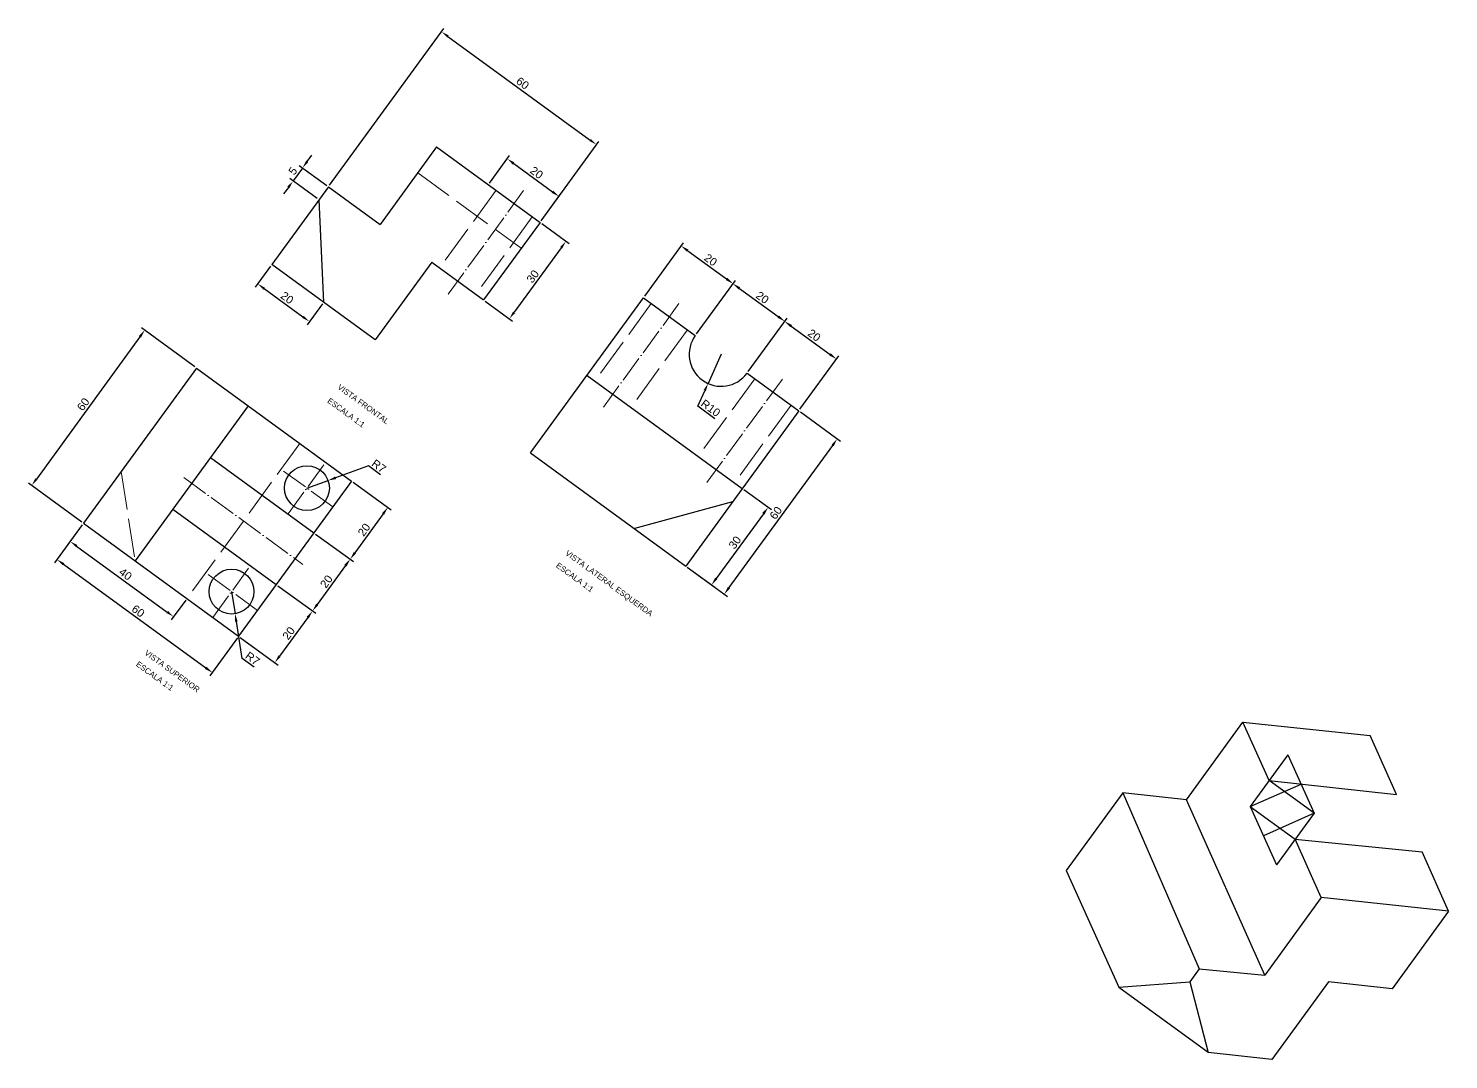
# Model space of a CAD drawing. Header units: millimetres. Extents: x 389 to 2146, y -1506 to -219.
# Drawn here: x 1702.6 to 2146.3, y -1506.3 to -1184.2 of the extents above; entities that cross this region are included whole.
import ezdxf

# ---------------------------------------------------------------- set-up
doc = ezdxf.new("R2010")
doc.units = ezdxf.units.MM
doc.linetypes.add('ACAD_ISO02W100', pattern=[15, 12, -3])
doc.linetypes.add('ACAD_ISO04W100', pattern=[30, 24, -3, 0, -3])
for name, color, linetype, lineweight in [('1-linha continua', 5, 'Continuous', 30), ('2-projeção', 4, 'ACAD_ISO02W100', 15), ('3-eixo', 2, 'ACAD_ISO04W100', 15)]:
    doc.layers.add(name, color=color, linetype=linetype, lineweight=lineweight)
doc.layers.add('4-cotas', color=1, linetype='Continuous')
doc.layers.add('5-texto', color=6, linetype='Continuous')
doc.styles.get("Standard").update_dxf_attribs({"font": 'arial.ttf'})
doc.dimstyles.new('a1', dxfattribs={"dimtxt": 2.5, "dimasz": 2.5, "dimexe": 1.25, "dimexo": 0.625, "dimtad": 1, "dimtoh": 1, "dimtxsty": 'Standard', "dimcen": 2.5, "dimclrd": 256, "dimclre": 256, "dimclrt": 30, "dimadec": 0, "dimazin": 0, "dimtfac": 1, "dimtmove": 0, "dimatfit": 3, "dimfxl": 1, "dimlwd": -1, "dimlwe": -1, "dimarcsym": 0})

# ---------------------------------------------------------------- blocks, each defined once
blk = doc.blocks.new('*D36')
at = {"layer": '4-cotas', "ltscale": 0.35, "transparency": 16777216}
for p, q in [((1846.66, -1232.47), (1852.91, -1223.88)), ((1854.2, -1226.36), (1866.32, -1235.19)), ((1862.82, -1244.24), (1869.08, -1235.66))]:
    blk.add_line(p, q, dxfattribs=at)
for points in [[(1854.44, -1226.03), (1853.95, -1226.7), (1852.18, -1224.89)], [(1866.57, -1234.86), (1866.08, -1235.53), (1868.34, -1236.67)]]:
    blk.add_solid(points, dxfattribs=at)
at = {"layer": 'Defpoints', "color": 0, "ltscale": 0.35, "transparency": 16777216}
for p in [(1846.29, -1232.97), (1868.34, -1236.67), (1862.46, -1244.75)]:
    blk.add_point(p, dxfattribs=at)
at = {"layer": '4-cotas', "color": 30, "ltscale": 0.35, "transparency": 16777216, "insert": (1861.38, -1229.24), "char_height": 2.5, "attachment_point": 5, "rotation": 323.9294}
blk.add_mtext('20', dxfattribs=at)
blk = doc.blocks.new('*D38')
at = {"layer": '4-cotas', "ltscale": 0.35, "transparency": 16777216}
for p, q in [((1862.96, -1245.12), (1871.55, -1251.37)), ((1869.07, -1252.66), (1854.35, -1272.86)), ((1845.3, -1269.37), (1853.88, -1275.62))]:
    blk.add_line(p, q, dxfattribs=at)
for points in [[(1868.73, -1252.41), (1869.4, -1252.9), (1870.54, -1250.64)], [(1854.01, -1272.62), (1854.68, -1273.11), (1852.87, -1274.89)]]:
    blk.add_solid(points, dxfattribs=at)
at = {"layer": 'Defpoints', "color": 0, "ltscale": 0.35, "transparency": 16777216}
for p in [(1862.46, -1244.75), (1844.79, -1269), (1852.87, -1274.89)]:
    blk.add_point(p, dxfattribs=at)
at = {"layer": '4-cotas', "color": 30, "ltscale": 0.35, "transparency": 16777216, "insert": (1860.17, -1261.64), "char_height": 2.5, "attachment_point": 5, "rotation": 53.9294}
blk.add_mtext('30', dxfattribs=at)
blk = doc.blocks.new('*D41')
at = {"layer": '4-cotas', "ltscale": 0.35, "transparency": 16777216}
for p, q in [((1778.26, -1258.42), (1773.48, -1264.99)), ((1776.24, -1265.45), (1788.36, -1274.29)), ((1794.43, -1270.2), (1789.64, -1276.77))]:
    blk.add_line(p, q, dxfattribs=at)
for points in [[(1776.48, -1265.12), (1775.99, -1265.79), (1774.21, -1263.98)], [(1788.61, -1273.95), (1788.11, -1274.62), (1790.38, -1275.76)]]:
    blk.add_solid(points, dxfattribs=at)
at = {"layer": 'Defpoints', "color": 0, "ltscale": 0.35, "transparency": 16777216}
for p in [(1778.63, -1257.92), (1794.8, -1269.69), (1790.38, -1275.76)]:
    blk.add_point(p, dxfattribs=at)
at = {"layer": '4-cotas', "color": 30, "ltscale": 0.35, "transparency": 16777216, "insert": (1783.42, -1268.33), "char_height": 2.5, "attachment_point": 5, "rotation": 323.9294}
blk.add_mtext('20', dxfattribs=at)
blk = doc.blocks.new('*D43')
at = {"layer": '4-cotas', "ltscale": 0.35, "transparency": 16777216}
for p, q in [((1719.38, -1339.25), (1710.77, -1351.07)), ((1713.53, -1351.54), (1757.99, -1383.92)), ((1767.88, -1374.58), (1759.27, -1386.4))]:
    blk.add_line(p, q, dxfattribs=at)
for points in [[(1713.78, -1351.2), (1713.28, -1351.87), (1711.51, -1350.06)], [(1758.23, -1383.58), (1757.74, -1384.26), (1760.01, -1385.39)]]:
    blk.add_solid(points, dxfattribs=at)
at = {"layer": 'Defpoints', "color": 0, "ltscale": 0.35, "transparency": 16777216}
for p in [(1719.75, -1338.75), (1768.25, -1374.08), (1760.01, -1385.39)]:
    blk.add_point(p, dxfattribs=at)
at = {"layer": '4-cotas', "color": 30, "ltscale": 0.35, "transparency": 16777216, "insert": (1736.88, -1366.19), "char_height": 2.5, "attachment_point": 5, "rotation": 323.9294}
blk.add_mtext('60', dxfattribs=at)
blk = doc.blocks.new('*D44')
at = {"layer": '4-cotas', "ltscale": 0.35, "transparency": 16777216}
for p, q in [((1719.38, -1339.25), (1714.9, -1345.42)), ((1717.65, -1345.88), (1745.94, -1366.49)), ((1751.72, -1362.8), (1747.23, -1368.97))]:
    blk.add_line(p, q, dxfattribs=at)
for points in [[(1717.9, -1345.54), (1717.41, -1346.22), (1715.63, -1344.41)], [(1746.19, -1366.15), (1745.7, -1366.82), (1747.96, -1367.96)]]:
    blk.add_solid(points, dxfattribs=at)
at = {"layer": 'Defpoints', "color": 0, "ltscale": 0.35, "transparency": 16777216}
for p in [(1719.75, -1338.75), (1752.08, -1362.3), (1747.96, -1367.96)]:
    blk.add_point(p, dxfattribs=at)
at = {"layer": '4-cotas', "color": 30, "ltscale": 0.35, "transparency": 16777216, "insert": (1732.92, -1354.65), "char_height": 2.5, "attachment_point": 5, "rotation": 323.9294}
blk.add_mtext('40', dxfattribs=at)
blk = doc.blocks.new('*D47')
at = {"layer": '4-cotas', "ltscale": 0.35, "transparency": 16777216}
for p, q in [((1754.57, -1289.88), (1737.9, -1277.74)), ((1737.44, -1280.5), (1705.06, -1324.95)), ((1719.25, -1338.38), (1702.58, -1326.24))]:
    blk.add_line(p, q, dxfattribs=at)
for points in [[(1737.1, -1280.25), (1737.78, -1280.74), (1738.91, -1278.48)], [(1704.72, -1324.71), (1705.4, -1325.2), (1703.59, -1326.97)]]:
    blk.add_solid(points, dxfattribs=at)
at = {"layer": 'Defpoints', "color": 0, "ltscale": 0.35, "transparency": 16777216}
for p in [(1755.08, -1290.25), (1703.59, -1326.97), (1719.75, -1338.75)]:
    blk.add_point(p, dxfattribs=at)
at = {"layer": '4-cotas', "color": 30, "ltscale": 0.35, "transparency": 16777216, "insert": (1719.71, -1301.6), "char_height": 2.5, "attachment_point": 5, "rotation": 53.9294}
blk.add_mtext('60', dxfattribs=at)
blk = doc.blocks.new('*D49')
at = {"layer": '4-cotas', "ltscale": 0.35, "transparency": 16777216}
for p, q in [((1804.08, -1325.95), (1815.9, -1334.55)), ((1813.42, -1335.84), (1804.58, -1347.96)), ((1792.31, -1342.11), (1804.12, -1350.72))]:
    blk.add_line(p, q, dxfattribs=at)
for points in [[(1813.08, -1335.59), (1813.75, -1336.08), (1814.89, -1333.82)], [(1804.25, -1347.72), (1804.92, -1348.21), (1803.11, -1349.98)]]:
    blk.add_solid(points, dxfattribs=at)
at = {"layer": 'Defpoints', "color": 0, "ltscale": 0.35, "transparency": 16777216}
for p in [(1803.58, -1325.58), (1791.8, -1341.74), (1803.11, -1349.98)]:
    blk.add_point(p, dxfattribs=at)
at = {"layer": '4-cotas', "color": 30, "ltscale": 0.35, "transparency": 16777216, "insert": (1807.46, -1340.78), "char_height": 2.5, "attachment_point": 5, "rotation": 53.9294}
blk.add_mtext('20', dxfattribs=at)
blk = doc.blocks.new('*D50')
at = {"layer": '4-cotas', "ltscale": 0.35, "transparency": 16777216}
for p, q in [((1792.31, -1342.11), (1804.12, -1350.72)), ((1801.64, -1352), (1792.81, -1364.13)), ((1780.53, -1358.28), (1792.35, -1366.88))]:
    blk.add_line(p, q, dxfattribs=at)
for points in [[(1801.3, -1351.76), (1801.98, -1352.25), (1803.11, -1349.98)], [(1792.47, -1363.88), (1793.14, -1364.37), (1791.34, -1366.15)]]:
    blk.add_solid(points, dxfattribs=at)
at = {"layer": 'Defpoints', "color": 0, "ltscale": 0.35, "transparency": 16777216}
for p in [(1791.8, -1341.74), (1780.03, -1357.91), (1791.34, -1366.15)]:
    blk.add_point(p, dxfattribs=at)
at = {"layer": '4-cotas', "color": 30, "ltscale": 0.35, "transparency": 16777216, "insert": (1795.69, -1356.95), "char_height": 2.5, "attachment_point": 5, "rotation": 53.9294}
blk.add_mtext('20', dxfattribs=at)
blk = doc.blocks.new('*D51')
at = {"layer": '4-cotas', "ltscale": 0.35, "transparency": 16777216}
for p, q in [((1780.53, -1358.28), (1792.35, -1366.88)), ((1789.86, -1368.17), (1781.03, -1380.29)), ((1768.76, -1374.44), (1780.57, -1383.05))]:
    blk.add_line(p, q, dxfattribs=at)
for points in [[(1789.53, -1367.92), (1790.2, -1368.41), (1791.34, -1366.15)], [(1780.7, -1380.05), (1781.37, -1380.54), (1779.56, -1382.31)]]:
    blk.add_solid(points, dxfattribs=at)
at = {"layer": 'Defpoints', "color": 0, "ltscale": 0.35, "transparency": 16777216}
for p in [(1780.03, -1357.91), (1768.25, -1374.08), (1779.56, -1382.31)]:
    blk.add_point(p, dxfattribs=at)
at = {"layer": '4-cotas', "color": 30, "ltscale": 0.35, "transparency": 16777216, "insert": (1783.91, -1373.11), "char_height": 2.5, "attachment_point": 5, "rotation": 53.9294}
blk.add_mtext('20', dxfattribs=at)
blk = doc.blocks.new('*D52')
at = {"layer": '4-cotas', "ltscale": 0.35, "transparency": 16777216}
for p, q in [((1808.86, -1320.86), (1798.55, -1324.56)), ((1812.62, -1323.6), (1808.86, -1320.86)), ((1789.61, -1327.77), (1796.19, -1325.41))]:
    blk.add_line(p, q, dxfattribs=at)
blk.add_solid([(1798.41, -1324.17), (1798.69, -1324.96), (1796.19, -1325.41)], dxfattribs=at)
at = {"layer": 'Defpoints', "color": 0, "ltscale": 0.35, "transparency": 16777216}
for p in [(1796.19, -1325.41), (1789.61, -1327.77)]:
    blk.add_point(p, dxfattribs=at)
at = {"layer": '4-cotas', "color": 30, "ltscale": 0.35, "transparency": 16777216, "insert": (1812.1, -1320.9), "char_height": 2.5, "attachment_point": 5, "rotation": 323.9294}
blk.add_mtext('R7', dxfattribs=at)
blk = doc.blocks.new('*D53')
at = {"layer": '4-cotas', "ltscale": 0.35, "transparency": 16777216}
for p, q in [((1766.05, -1360.1), (1767.16, -1367.02)), ((1769.38, -1380.96), (1767.55, -1369.49)), ((1773.14, -1383.7), (1769.38, -1380.96))]:
    blk.add_line(p, q, dxfattribs=at)
blk.add_solid([(1767.96, -1369.42), (1767.14, -1369.55), (1767.16, -1367.02)], dxfattribs=at)
at = {"layer": 'Defpoints', "color": 0, "ltscale": 0.35, "transparency": 16777216}
for p in [(1766.05, -1360.1), (1767.16, -1367.02)]:
    blk.add_point(p, dxfattribs=at)
at = {"layer": '4-cotas', "color": 30, "ltscale": 0.35, "transparency": 16777216, "insert": (1772.62, -1381), "char_height": 2.5, "attachment_point": 5, "rotation": 323.9294}
blk.add_mtext('R7', dxfattribs=at)
blk = doc.blocks.new('*D54')
at = {"layer": '4-cotas', "ltscale": 0.35, "transparency": 16777216}
for p, q in [((1919.04, -1285.96), (1914.92, -1295.08)), ((1911.71, -1302.2), (1913.89, -1297.36)), ((1917.03, -1306.08), (1911.71, -1302.2))]:
    blk.add_line(p, q, dxfattribs=at)
blk.add_solid([(1914.27, -1297.53), (1913.51, -1297.18), (1914.92, -1295.08)], dxfattribs=at)
at = {"layer": 'Defpoints', "color": 0, "ltscale": 0.35, "transparency": 16777216}
for p in [(1919.04, -1285.96), (1914.92, -1295.08)]:
    blk.add_point(p, dxfattribs=at)
at = {"layer": '4-cotas', "color": 30, "ltscale": 0.35, "transparency": 16777216, "insert": (1915.74, -1302.78), "char_height": 2.5, "attachment_point": 5, "rotation": 323.9294}
blk.add_mtext('R10', dxfattribs=at)
blk = doc.blocks.new('*D59')
at = {"layer": '4-cotas', "ltscale": 0.35, "transparency": 16777216}
for p, q in [((1926.13, -1328.24), (1934.71, -1334.5)), ((1932.23, -1335.78), (1917.51, -1355.99)), ((1908.46, -1352.49), (1917.05, -1358.75))]:
    blk.add_line(p, q, dxfattribs=at)
for points in [[(1931.89, -1335.54), (1932.57, -1336.03), (1933.7, -1333.76)], [(1917.18, -1355.75), (1917.85, -1356.24), (1916.04, -1358.01)]]:
    blk.add_solid(points, dxfattribs=at)
at = {"layer": 'Defpoints', "color": 0, "ltscale": 0.35, "transparency": 16777216}
for p in [(1925.62, -1327.88), (1907.96, -1352.12), (1916.04, -1358.01)]:
    blk.add_point(p, dxfattribs=at)
at = {"layer": '4-cotas', "color": 30, "ltscale": 0.35, "transparency": 16777216, "insert": (1923.33, -1344.77), "char_height": 2.5, "attachment_point": 5, "rotation": 53.9294}
blk.add_mtext('30', dxfattribs=at)
blk = doc.blocks.new('*D61')
at = {"layer": '4-cotas', "ltscale": 0.35, "transparency": 16777216}
for p, q in [((1943.79, -1303.99), (1956.33, -1313.13)), ((1953.85, -1314.42), (1921.47, -1358.87)), ((1908.46, -1352.49), (1921, -1361.63))]:
    blk.add_line(p, q, dxfattribs=at)
for points in [[(1953.51, -1314.17), (1954.19, -1314.66), (1955.32, -1312.39)], [(1921.13, -1358.63), (1921.8, -1359.12), (1919.99, -1360.89)]]:
    blk.add_solid(points, dxfattribs=at)
at = {"layer": 'Defpoints', "color": 0, "ltscale": 0.35, "transparency": 16777216}
for p in [(1943.28, -1303.63), (1907.96, -1352.12), (1919.99, -1360.89)]:
    blk.add_point(p, dxfattribs=at)
at = {"layer": '4-cotas', "color": 30, "ltscale": 0.35, "transparency": 16777216, "insert": (1936.12, -1335.52), "char_height": 2.5, "attachment_point": 5, "rotation": 53.9294}
blk.add_mtext('60', dxfattribs=at)
blk = doc.blocks.new('*D62')
at = {"layer": '4-cotas', "ltscale": 0.35, "transparency": 16777216}
for p, q in [((1895.15, -1267.79), (1907.3, -1251.12)), ((1908.58, -1253.61), (1920.71, -1262.44)), ((1911.32, -1279.57), (1923.46, -1262.9))]:
    blk.add_line(p, q, dxfattribs=at)
for points in [[(1908.83, -1253.27), (1908.34, -1253.94), (1906.56, -1252.13)], [(1920.95, -1262.1), (1920.46, -1262.77), (1922.73, -1263.91)]]:
    blk.add_solid(points, dxfattribs=at)
at = {"layer": 'Defpoints', "color": 0, "ltscale": 0.35, "transparency": 16777216}
for p in [(1922.73, -1263.91), (1894.79, -1268.3), (1910.95, -1280.08)]:
    blk.add_point(p, dxfattribs=at)
at = {"layer": '4-cotas', "color": 30, "ltscale": 0.35, "transparency": 16777216, "insert": (1915.76, -1256.49), "char_height": 2.5, "attachment_point": 5, "rotation": 323.9294}
blk.add_mtext('20', dxfattribs=at)
blk = doc.blocks.new('*D63')
at = {"layer": '4-cotas', "ltscale": 0.35, "transparency": 16777216}
for p, q in [((1911.32, -1279.57), (1923.46, -1262.9)), ((1924.75, -1265.38), (1936.87, -1274.21)), ((1927.49, -1291.35), (1939.63, -1274.68))]:
    blk.add_line(p, q, dxfattribs=at)
for points in [[(1924.99, -1265.04), (1924.5, -1265.72), (1922.73, -1263.91)], [(1937.12, -1273.88), (1936.63, -1274.55), (1938.89, -1275.69)]]:
    blk.add_solid(points, dxfattribs=at)
at = {"layer": 'Defpoints', "color": 0, "ltscale": 0.35, "transparency": 16777216}
for p in [(1938.89, -1275.69), (1910.95, -1280.08), (1927.12, -1291.85)]:
    blk.add_point(p, dxfattribs=at)
at = {"layer": '4-cotas', "color": 30, "ltscale": 0.35, "transparency": 16777216, "insert": (1931.93, -1268.26), "char_height": 2.5, "attachment_point": 5, "rotation": 323.9294}
blk.add_mtext('20', dxfattribs=at)
blk = doc.blocks.new('*D64')
at = {"layer": '4-cotas', "ltscale": 0.35, "transparency": 16777216}
for p, q in [((1927.49, -1291.35), (1939.63, -1274.68)), ((1940.91, -1277.16), (1953.04, -1285.99)), ((1943.65, -1303.12), (1955.8, -1286.45))]:
    blk.add_line(p, q, dxfattribs=at)
for points in [[(1941.16, -1276.82), (1940.67, -1277.49), (1938.89, -1275.69)], [(1953.28, -1285.65), (1952.79, -1286.33), (1955.06, -1287.46)]]:
    blk.add_solid(points, dxfattribs=at)
at = {"layer": 'Defpoints', "color": 0, "ltscale": 0.35, "transparency": 16777216}
for p in [(1955.06, -1287.46), (1927.12, -1291.85), (1943.28, -1303.63)]:
    blk.add_point(p, dxfattribs=at)
at = {"layer": '4-cotas', "color": 30, "ltscale": 0.35, "transparency": 16777216, "insert": (1948.1, -1280.04), "char_height": 2.5, "attachment_point": 5, "rotation": 323.9294}
blk.add_mtext('20', dxfattribs=at)
blk = doc.blocks.new('*D67')
at = {"layer": '4-cotas', "ltscale": 0.35, "transparency": 16777216}
for p, q in [((1796.66, -1233.17), (1832.36, -1184.16)), ((1833.64, -1186.65), (1878.1, -1219.03)), ((1862.82, -1244.24), (1880.85, -1219.49))]:
    blk.add_line(p, q, dxfattribs=at)
for points in [[(1833.89, -1186.31), (1833.4, -1186.98), (1831.62, -1185.17)], [(1878.34, -1218.69), (1877.85, -1219.36), (1880.12, -1220.5)]]:
    blk.add_solid(points, dxfattribs=at)
at = {"layer": 'Defpoints', "color": 0, "ltscale": 0.35, "transparency": 16777216}
for p in [(1880.12, -1220.5), (1796.29, -1233.67), (1862.46, -1244.75)]:
    blk.add_point(p, dxfattribs=at)
at = {"layer": '4-cotas', "color": 30, "ltscale": 0.35, "transparency": 16777216, "insert": (1856.99, -1201.3), "char_height": 2.5, "attachment_point": 5, "rotation": 323.9294}
blk.add_mtext('60', dxfattribs=at)
blk = doc.blocks.new('*D68')
at = {"layer": '4-cotas', "ltscale": 0.35, "transparency": 16777216}
for p, q in [((1789.69, -1225.76), (1791.16, -1223.74)), ((1788.21, -1227.79), (1785.27, -1231.83)), ((1795.79, -1233.3), (1787.2, -1227.05)), ((1792.85, -1237.34), (1784.26, -1231.09)), ((1783.8, -1233.85), (1782.33, -1235.87))]:
    blk.add_line(p, q, dxfattribs=at)
for points in [[(1789.35, -1225.52), (1790.02, -1226.01), (1788.21, -1227.79)], [(1783.46, -1233.6), (1784.14, -1234.09), (1785.27, -1231.83)]]:
    blk.add_solid(points, dxfattribs=at)
at = {"layer": 'Defpoints', "color": 0, "ltscale": 0.35, "transparency": 16777216}
for p in [(1785.27, -1231.83), (1793.35, -1237.71), (1796.29, -1233.67)]:
    blk.add_point(p, dxfattribs=at)
at = {"layer": '4-cotas', "color": 30, "ltscale": 0.35, "transparency": 16777216, "insert": (1785.21, -1228.69), "char_height": 2.5, "attachment_point": 5, "rotation": 53.9294}
blk.add_mtext('5', dxfattribs=at)

msp = doc.modelspace()

# ---------------------------------------------------------------- linework, layer by layer
at = {"layer": '1-linha continua'}
for p, q in [((1830.123, -1221.197), (1812.46, -1245.446)), ((1830.123, -1221.197), (1862.455, -1244.749)), ((1796.294, -1233.671), (1778.631, -1257.919)), ((1793.35, -1237.712), (1794.796, -1269.695)), ((1796.294, -1233.671), (1812.46, -1245.446)), ((1862.455, -1244.749), (1844.792, -1268.997)), ((1810.962, -1281.471), (1778.631, -1257.919)), ((1828.626, -1257.222), (1810.962, -1281.471)), ((1828.626, -1257.222), (1844.792, -1268.997)), ((1859.46, -1316.798), (1894.787, -1268.3)), ((1894.787, -1268.3), (1910.953, -1280.076)), ((1755.079, -1290.251), (1719.752, -1338.749)), ((1755.079, -1290.251), (1803.577, -1325.578)), ((1877.123, -1292.549), (1925.621, -1327.876)), ((1927.118, -1291.851), (1943.284, -1303.627)), ((1771.245, -1302.027), (1735.918, -1350.524)), ((1943.284, -1303.627), (1907.957, -1352.124)), ((1859.46, -1316.798), (1907.957, -1352.124)), ((1759.47, -1318.192), (1791.801, -1341.744)), ((1803.577, -1325.578), (1768.25, -1374.075)), ((1747.694, -1334.358), (1780.026, -1357.91)), ((1891.792, -1340.349), (1922.677, -1331.917)), ((1719.752, -1338.749), (1768.25, -1374.075))]:
    msp.add_line(p, q, dxfattribs=at)
at = {"layer": '1-linha continua', "ltscale": 0.35}
for p, q in [((2064.416, -1425.153), (2082.079, -1400.904)), ((2090.234, -1419.166), (2082.079, -1400.904)), ((2082.079, -1400.904), (2121.866, -1405.026)), ((2130.09, -1423.487), (2121.866, -1405.026)), ((2096.122, -1411.083), (2084.347, -1427.249)), ((2096.122, -1411.083), (2104.33, -1429.322)), ((2090.234, -1419.166), (2130.09, -1423.487)), ((2104.33, -1429.322), (2090.234, -1419.166)), ((2044.536, -1422.96), (2026.873, -1447.209)), ((2064.416, -1425.153), (2044.536, -1422.96)), ((2044.536, -1422.96), (2068.436, -1477.995)), ((2084.347, -1427.249), (2100.248, -1420.252)), ((2088.881, -1479.939), (2064.416, -1425.153)), ((2084.347, -1427.249), (2092.554, -1445.487)), ((2084.347, -1427.249), (2098.422, -1437.431)), ((2104.33, -1429.322), (2088.45, -1436.368)), ((2104.33, -1429.322), (2092.554, -1445.487)), ((2106.544, -1455.69), (2098.389, -1437.428)), ((2098.389, -1437.428), (2138.034, -1441.383)), ((2146.32, -1459.921), (2138.034, -1441.383)), ((2026.873, -1447.209), (2043.287, -1483.686)), ((2106.544, -1455.69), (2088.881, -1479.939)), ((2146.32, -1459.921), (2106.544, -1455.69)), ((2146.32, -1459.921), (2128.657, -1484.17)), ((2043.287, -1483.686), (2065.492, -1482.036)), ((2068.436, -1477.995), (2065.492, -1482.036)), ((2065.492, -1482.036), (2071.226, -1504.114)), ((2068.436, -1477.995), (2088.881, -1479.939)), ((2108.769, -1482.054), (2091.105, -1506.303)), ((2128.657, -1484.17), (2108.769, -1482.054)), ((2043.287, -1483.686), (2071.201, -1504.02)), ((2091.105, -1506.303), (2071.226, -1504.114))]:
    msp.add_line(p, q, dxfattribs=at)
at = {"layer": '1-linha continua'}
for centre in [(1789.606, -1327.773), (1766.055, -1360.105)]:
    msp.add_circle(centre, 7, dxfattribs=at)
msp.add_arc((1919.036, -1285.963), 10, 143.92937, 323.92937, dxfattribs=at)
at = {"layer": '2-projeção'}
for p, q in [((1824.236, -1229.28), (1856.567, -1252.832)), ((1848.714, -1234.739), (1831.051, -1258.988)), ((1860.03, -1242.982), (1842.367, -1267.231)), ((1897.212, -1270.066), (1879.548, -1294.315)), ((1908.528, -1278.309), (1890.864, -1302.558)), ((1929.543, -1293.618), (1911.88, -1317.866)), ((1940.859, -1301.861), (1923.196, -1326.109)), ((1787.411, -1313.802), (1752.084, -1362.3)), ((1731.528, -1322.583), (1735.918, -1350.524))]:
    msp.add_line(p, q, dxfattribs=at)
at = {"layer": '3-eixo', "ltscale": 0.35}
for p, q in [((1857.316, -1234.819), (1833.765, -1267.151)), ((1905.814, -1270.146), (1882.262, -1302.478)), ((1938.145, -1293.698), (1914.594, -1326.029)), ((1797.689, -1333.661), (1781.523, -1321.885)), ((1783.718, -1335.856), (1795.494, -1319.69)), ((1751.157, -1324.509), (1788.338, -1351.593)), ((1760.167, -1368.188), (1771.943, -1352.022)), ((1774.138, -1365.993), (1757.972, -1354.217))]:
    msp.add_line(p, q, dxfattribs=at)

# ---------------------------------------------------------------- texts
at = {"layer": '5-texto'}
for s, height, p in [('VISTA FRONTAL', 1.75276, (1798.971, -1296.6)), ('ESCALA 1:1', 1.7528, (1795.796, -1300.867)), ('VISTA LATERAL ESQUERDA', 1.75276, (1870.142, -1348.459)), ('ESCALA 1:1', 1.7528, (1867.237, -1352.319)), ('VISTA SUPERIOR', 1.75276, (1738.687, -1379.606)), ('ESCALA 1:1', 1.7528, (1736.012, -1383.15))]:
    msp.add_text(s, height=height, rotation=323.92937, dxfattribs=at).set_placement(p)

# ---------------------------------------------------------------- dimensions: what is measured, and where the dimension line sits
at = {"layer": '4-cotas', "ltscale": 0.35}
for base, p1, p2, angle, picture, middle in [((1880.119, -1220.5), (1796.294, -1233.671), (1862.455, -1244.749), 323.92937, '*D67', (1856.989, -1201.3)), ((1785.271, -1231.827), (1796.294, -1233.671), (1793.35, -1237.712), 53.92937, '*D68', (1785.21, -1228.689)), ((1868.343, -1236.666), (1846.289, -1232.973), (1862.455, -1244.749), 323.92937, '*D36', (1861.38, -1229.241)), ((1852.875, -1274.885), (1862.455, -1244.749), (1844.792, -1268.997), 53.92937, '*D38', (1860.169, -1261.641)), ((1922.728, -1263.91), (1894.787, -1268.3), (1910.953, -1280.076), 323.92937, '*D62', (1915.765, -1256.485)), ((1790.381, -1275.757), (1778.631, -1257.919), (1794.796, -1269.695), 323.92937, '*D41', (1783.417, -1268.332)), ((1703.587, -1326.973), (1755.079, -1290.251), (1719.752, -1338.749), 53.92937, '*D47', (1719.713, -1301.605)), ((1919.994, -1360.892), (1943.284, -1303.627), (1907.957, -1352.124), 53.92937, '*D61', (1936.12, -1335.524)), ((1803.112, -1349.983), (1803.577, -1325.578), (1791.801, -1341.744), 53.92937, '*D49', (1807.463, -1340.78)), ((1916.04, -1358.012), (1925.621, -1327.876), (1907.957, -1352.124), 53.92937, '*D59', (1923.334, -1344.768)), ((1760.007, -1385.392), (1719.752, -1338.749), (1768.25, -1374.075), 323.92937, '*D43', (1736.878, -1366.191)), ((1747.963, -1367.958), (1719.752, -1338.749), (1752.084, -1362.3), 323.92937, '*D44', (1732.916, -1354.645))]:
    dim = msp.add_linear_dim(base=base, p1=p1, p2=p2, angle=angle, dimstyle='a1', dxfattribs=at)
    dim.commit()
    dim.dimension.update_dxf_attribs({"geometry": picture, "text_midpoint": middle})
for base, p1, p2, angle, picture, middle in [((1938.894, -1275.685), (1910.953, -1280.076), (1927.118, -1291.851), 323.92937, '*D63', (1931.931, -1268.261)), ((1955.06, -1287.461), (1927.118, -1291.851), (1943.284, -1303.627), 323.92937, '*D64', (1948.097, -1280.036)), ((1791.336, -1366.149), (1791.801, -1341.744), (1780.026, -1357.91), 53.92937, '*D50', (1795.687, -1356.946)), ((1779.561, -1382.314), (1780.026, -1357.91), (1768.25, -1374.075), 53.92937, '*D51', (1783.911, -1373.112))]:
    dim = msp.add_linear_dim(base=base, p1=p1, p2=p2, angle=angle, dimstyle='a1', override={"dimtmove": 1}, dxfattribs=at)
    dim.commit()
    dim.dimension.update_dxf_attribs({"geometry": picture, "text_midpoint": middle})
for center, mpoint, picture, middle in [((1919.036, -1285.963), (1914.92, -1295.077), '*D54', (1914.622, -1304.319)), ((1789.606, -1327.773), (1796.194, -1325.408), '*D52', (1810.993, -1322.416)), ((1766.055, -1360.105), (1767.156, -1367.018), '*D53', (1771.512, -1382.513))]:
    dim = msp.add_radius_dim(center=center, mpoint=mpoint, dimstyle='a1', dxfattribs=at)
    dim.commit()
    dim.dimension.update_dxf_attribs({"geometry": picture, "text_midpoint": middle, "dimtype": 164})

doc.saveas('drawing.dxf')
